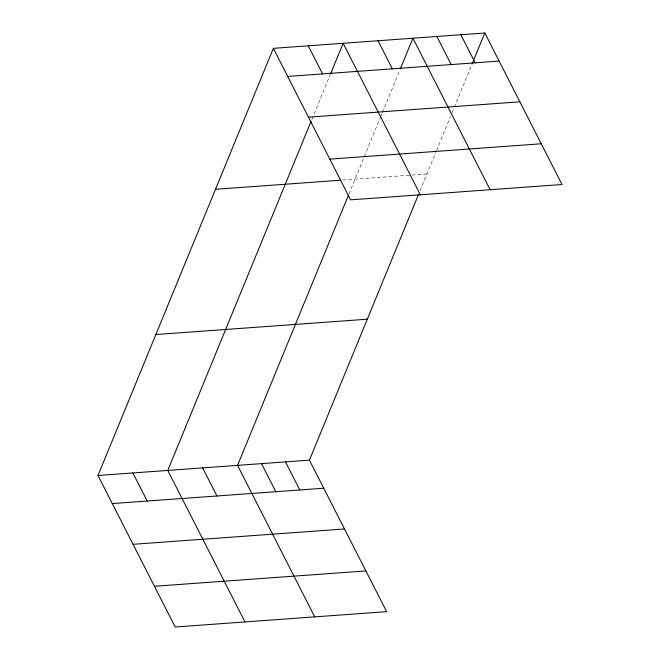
<?xml version="1.0" encoding="UTF-8"?>
<svg xmlns="http://www.w3.org/2000/svg" width="660" height="660" viewBox="0 0 660 660"><rect width="100%" height="100%" fill="white"/><g stroke="black" fill="none" stroke-linecap="round" stroke-linejoin="round"><path stroke-width="0.49" stroke-dasharray="3.3 2.47" d="M311.891 119.394L330.412 74.291M348.925 194.073L380.127 118.09M380.507 117.15L382.049 113.396M382.437 112.456L400.183 69.226M420.057 190.715L435.806 152.344M436.582 150.463L450.466 116.638M452.017 112.876L453.94 108.182M454.327 107.242L471.694 64.952M342.73 180.064L410.957 175.114M411.955 175.048L426.938 173.959"/><path stroke-width="0.99" d="M418.522 194.444L309.433 460.152L386.636 611.663L175.189 627L97.993 475.489L273.364 48.337L484.811 33L562.006 184.511L350.567 199.848L273.364 48.337M311.116 121.275L167.772 470.423L244.967 621.934M330.8 73.351L343.142 43.279L420.337 194.791M348.546 195.005L237.542 465.366L314.746 616.877M400.57 68.285L412.921 38.214L490.116 189.725M472.073 64.012L484.811 33M287.677 76.428L499.117 61.083M308.426 117.158L519.874 101.813M329.81 159.118L541.258 143.781M215.49 189.296L340.675 180.221M155.867 334.529L367.307 319.192M97.993 475.489L309.433 460.152M112.299 503.572L323.746 488.235M133.056 544.302L344.495 528.965M154.44 586.27L365.879 570.925M460.845 34.741L475.159 62.824M436.879 36.473L451.192 64.564M378.031 40.747L392.337 68.83M308.253 45.812L322.567 73.895M285.475 461.885L299.78 489.976M261.509 463.625L275.814 491.708M202.653 467.899L216.967 495.982M132.883 472.956L147.188 501.039"/></g></svg>
